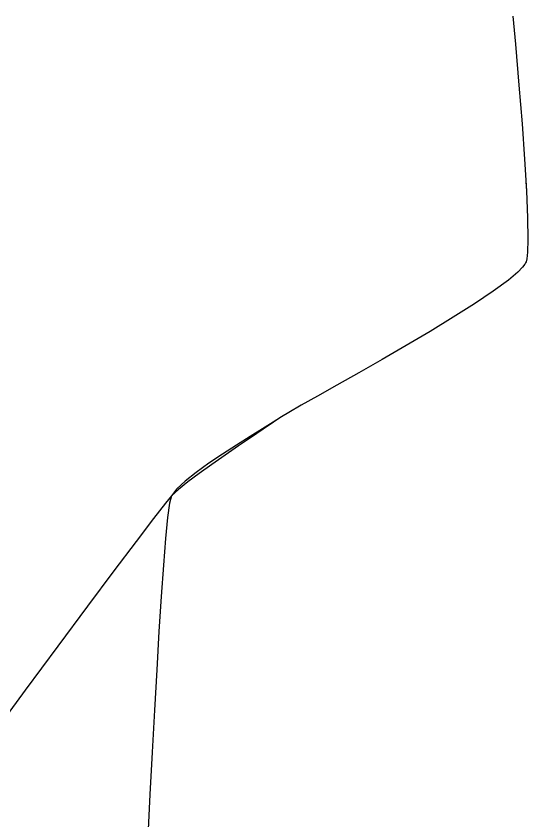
# Model space of a CAD drawing. Header units: metres. Extents: x 708868 to 711043, y 5411316 to 5413138.
# Drawn here: x 709478.7 to 709522.1, y 5412059.6 to 5412127.8 of the extents above; entities that cross this region are included whole.
import ezdxf

# ---------------------------------------------------------------- set-up
doc = ezdxf.new("R2010")
doc.units = ezdxf.units.M
for name, color, linetype in [('Rionegro 2010_Contours', 7, 'Continuous'), ('Rionegro 2014_Contours', 7, 'Continuous'), ('Rionegro 2018_Contours', 7, 'Continuous')]:
    doc.layers.add(name, color=color, linetype=linetype)

msp = doc.modelspace()

# ---------------------------------------------------------------- linework, layer by layer
at = {"layer": 'Rionegro 2010_Contours'}
msp.add_polyline3d([(709521.929, 5412113.729, 242), (709521.976, 5412112.96, 242), (709522.073, 5412110.676, 242), (709522.1, 5412108.854, 242), (709522.064, 5412107.774, 242), (709522, 5412107.206, 242), (709521.94, 5412106.951, 242), (709521.904, 5412106.863, 242), (709521.84, 5412106.75, 242), (709521.655, 5412106.502, 242), (709521.241, 5412106.074, 242), (709520.459, 5412105.411, 242), (709519.163, 5412104.456, 242), (709517.578, 5412103.391, 242), (709515.774, 5412102.249, 242), (709513.821, 5412101.062, 242), (709511.789, 5412099.861, 242), (709509.747, 5412098.68, 242), (709507.766, 5412097.551, 242), (709505.915, 5412096.505, 242), (709504.265, 5412095.576, 242), (709502.885, 5412094.795, 242), (709501.846, 5412094.195, 242), (709501.217, 5412093.807, 242), (709500.544, 5412093.356, 242), (709499.681, 5412092.78, 242), (709498.678, 5412092.106, 242), (709497.584, 5412091.364, 242), (709496.449, 5412090.584, 242), (709495.324, 5412089.794, 242), (709494.257, 5412089.024, 242), (709493.299, 5412088.303, 242), (709492.499, 5412087.659, 242), (709491.907, 5412087.123, 242), (709491.405, 5412086.52, 242), (709490.388, 5412085.211, 242), (709488.912, 5412083.271, 242), (709487.031, 5412080.773, 242), (709484.802, 5412077.792, 242), (709482.282, 5412074.402, 242), (709479.526, 5412070.677, 242), (709476.59, 5412066.691, 242)], dxfattribs=at)
at = {"layer": 'Rionegro 2014_Contours'}
msp.add_polyline3d([(709520.83, 5412127.768, 242), (709521.044, 5412125.399, 242), (709521.341, 5412121.926, 242), (709521.601, 5412118.652, 242), (709521.815, 5412115.641, 242), (709521.976, 5412112.96, 242), (709522.073, 5412110.676, 242), (709522.1, 5412108.854, 242), (709522.064, 5412107.774, 242), (709522, 5412107.206, 242), (709521.94, 5412106.951, 242), (709521.904, 5412106.863, 242), (709521.84, 5412106.75, 242), (709521.655, 5412106.502, 242), (709521.241, 5412106.074, 242), (709520.459, 5412105.411, 242), (709519.163, 5412104.456, 242), (709517.578, 5412103.391, 242), (709515.774, 5412102.249, 242), (709513.821, 5412101.062, 242), (709511.789, 5412099.861, 242), (709509.747, 5412098.68, 242), (709507.766, 5412097.551, 242), (709505.915, 5412096.505, 242), (709504.265, 5412095.576, 242), (709502.885, 5412094.795, 242), (709501.846, 5412094.195, 242), (709501.217, 5412093.807, 242), (709500.528, 5412093.362, 242), (709499.625, 5412092.799, 242), (709498.568, 5412092.145, 242), (709497.417, 5412091.424, 242), (709496.232, 5412090.662, 242), (709495.074, 5412089.884, 242), (709494.002, 5412089.115, 242), (709493.077, 5412088.382, 242), (709492.358, 5412087.71, 242), (709491.907, 5412087.123, 242), (709491.745, 5412086.509, 242), (709491.576, 5412085.279, 242), (709491.401, 5412083.503, 242), (709491.219, 5412081.255, 242), (709491.034, 5412078.604, 242), (709490.845, 5412075.623, 242), (709490.655, 5412072.384, 242), (709490.464, 5412068.958, 242), (709490.273, 5412065.416, 242), (709490.085, 5412061.831, 242), (709489.899, 5412058.273, 242)], dxfattribs=at)
at = {"layer": 'Rionegro 2018_Contours'}
msp.add_polyline3d([(709520.83, 5412127.768, 242), (709521.044, 5412125.399, 242), (709521.341, 5412121.926, 242), (709521.601, 5412118.652, 242), (709521.815, 5412115.641, 242), (709521.976, 5412112.96, 242), (709522.073, 5412110.676, 242), (709522.1, 5412108.854, 242), (709522.064, 5412107.774, 242), (709522, 5412107.206, 242), (709521.94, 5412106.951, 242), (709521.904, 5412106.863, 242), (709521.84, 5412106.75, 242), (709521.655, 5412106.502, 242), (709521.241, 5412106.074, 242), (709520.459, 5412105.411, 242), (709519.163, 5412104.456, 242), (709517.578, 5412103.391, 242), (709515.774, 5412102.249, 242), (709513.821, 5412101.062, 242), (709511.789, 5412099.861, 242), (709509.747, 5412098.68, 242), (709507.766, 5412097.551, 242), (709505.915, 5412096.505, 242), (709504.265, 5412095.576, 242), (709502.885, 5412094.795, 242), (709501.846, 5412094.195, 242), (709501.217, 5412093.807, 242), (709500.528, 5412093.362, 242), (709499.625, 5412092.799, 242), (709498.568, 5412092.145, 242), (709497.417, 5412091.424, 242), (709496.232, 5412090.662, 242), (709495.074, 5412089.884, 242), (709494.002, 5412089.115, 242), (709493.077, 5412088.382, 242), (709492.358, 5412087.71, 242), (709491.907, 5412087.123, 242), (709491.745, 5412086.509, 242), (709491.576, 5412085.279, 242), (709491.401, 5412083.503, 242), (709491.219, 5412081.255, 242), (709491.034, 5412078.604, 242), (709490.845, 5412075.623, 242), (709490.655, 5412072.384, 242), (709490.464, 5412068.958, 242), (709490.273, 5412065.416, 242), (709490.085, 5412061.831, 242), (709489.899, 5412058.273, 242)], dxfattribs=at)

doc.saveas('drawing.dxf')
